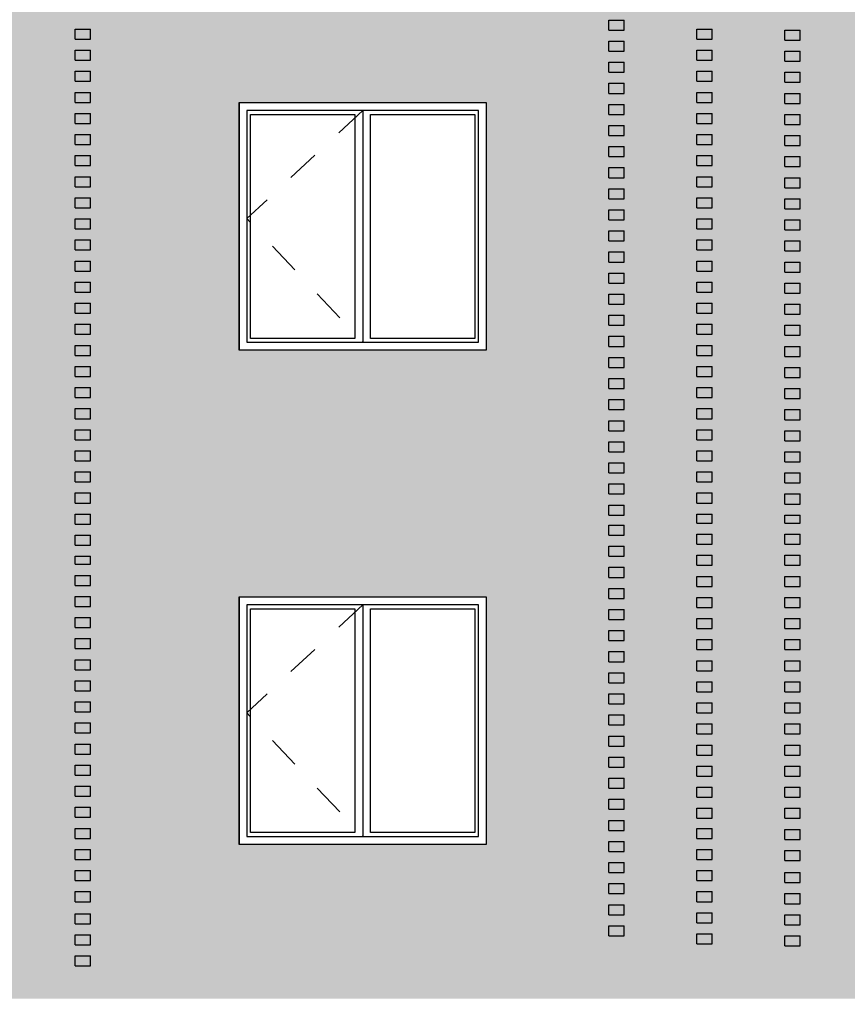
# Model space of a CAD drawing. Header units: metres. Extents: x 476297 to 476657, y 4620828 to 4621206.
# Drawn here: x 476608.97 to 476614.33, y 4621029.08 to 4621035.41 of the extents above; entities that cross this region are included whole.
import ezdxf

# ---------------------------------------------------------------- set-up
doc = ezdxf.new("R2010")
doc.units = ezdxf.units.M
doc.header["$MEASUREMENT"] = 0
doc.linetypes.add('Dashed', pattern=[0.423333, 0.211667, -0.211667])
for name, color, linetype in [('0_Pen_No__7', 7, 'Continuous'), ('2D Drafting - General_Pen_No__7', 7, 'Continuous'), ('New2D Drafting - General_Pen_No__30_Pen_No__9_Pen_No__9', 7, 'Continuous'), ('NewStructural - Bearing', 7, 'Continuous'), ('Structural - Bearing_Pen_No__7_Pen_No__7', 7, 'Continuous'), ('zoma', 7, 'Continuous')]:
    doc.layers.add(name, color=color, linetype=linetype)
doc.styles.add('GENERATED_STYLE_2', font='arial.ttf')
doc.dimstyles.new('GENERATED_STYLE__1', dxfattribs={"dimtxt": 0.2, "dimasz": 0.064421, "dimexe": 0.18, "dimexo": 0.003, "dimgap": 0.09, "dimtad": 1, "dimtih": 1, "dimtoh": 1, "dimzin": 0, "dimdsep": 46, "dimtxsty": 'GENERATED_STYLE_2', "dimblk": 'ARROWHEAD_2', "dimblk1": 'ARROWHEAD_2', "dimblk2": 'ARROWHEAD_2', "dimcen": 0.09, "dimclrd": 142, "dimclre": 142, "dimclrt": 142, "dimadec": 0, "dimazin": 0, "dimtfac": 1, "dimtdec": 4, "dimtmove": 0, "dimatfit": 3, "dimfxl": 1, "dimtolj": 1, "dimtzin": 0, "dimarcsym": 0})

# ---------------------------------------------------------------- blocks, each defined once
blk = doc.blocks.new('*D532', base_point=(476844.5271, 4621385.791))
at = {"layer": 'zoma', "color": 142, "linetype": 'Continuous', "lineweight": 0, "transparency": 16777216}
for p, q in [((476605.6921, 4621023.1836), (476605.6921, 4621023.3108)), ((476612.192, 4621023.1836), (476612.192, 4621023.3108)), ((476605.7165, 4621023.2896), (476605.6676, 4621023.2048)), ((476605.6921, 4621023.2472), (476612.192, 4621023.2472)), ((476612.2164, 4621023.2896), (476612.1675, 4621023.2048))]:
    blk.add_line(p, q, dxfattribs=at)
at = {"layer": 'zoma', "color": 142, "lineweight": 0, "transparency": 16777216, "char_height": 0.2, "attachment_point": 7, "style": 'GENERATED_STYLE_2'}
for s, insert in [('\\A1;{\\pql;\\fArial CYR|b0|i0|c204|p34;6,50}', (476608.676, 4621023.2872)), ('\\A1;{\\pql;\\fArial CYR|b0|i0|c204|p34;0,40}', (476611.6353, 4621023.2872))]:
    blk.add_mtext(s, dxfattribs=dict(at, insert=insert))
blk = doc.blocks.new('ARROWHEAD_2')
at = {"color": 0, "linetype": 'Continuous', "lineweight": 0}
for p, q in [((0, 0), (-1, 0)), ((-0.378, -0.655), (0.378, 0.655))]:
    blk.add_line(p, q, dxfattribs=at)
blk = doc.blocks.new('*D533', base_point=(476844.5271, 4621385.791))
at = {"layer": 'zoma', "color": 142, "linetype": 'Continuous', "lineweight": 0, "transparency": 16777216}
for p, q in [((476612.192, 4621023.1836), (476612.192, 4621023.3108)), ((476612.5912, 4621023.1836), (476612.5912, 4621023.3108)), ((476612.2164, 4621023.2896), (476612.1675, 4621023.2048)), ((476612.192, 4621023.2472), (476612.5912, 4621023.2472)), ((476612.6157, 4621023.2896), (476612.5668, 4621023.2048))]:
    blk.add_line(p, q, dxfattribs=at)

msp = doc.modelspace()

# ---------------------------------------------------------------- hatches: boundary and pattern name
at = {"layer": 'New2D Drafting - General_Pen_No__30_Pen_No__9_Pen_No__9', "linetype": 'Continuous', "lineweight": 0}
h = msp.add_hatch(dxfattribs=at)
h.set_pattern_fill('BRICK___RUNNING_BOND', color=252, style=0, pattern_type=2)
h.set_pattern_definition([(0, (476615.891796, 4621034.17524), (0, 0.06664), []), (90, (476615.8918, 4621034.17524), (-0.2448, 0), [0.06664, -0.06664]), (90, (476616.0142, 4621034.24188), (-0.2448, 0), [0.06664, -0.06664])])
h.paths.add_polyline_path([(476623.0622, 4621031.666), (476622.9924, 4621031.666), (476622.9924, 4621029.066), (476605.2921, 4621029.066), (476605.2921, 4621024.666), (476605.2221, 4621024.666), (476605.2221, 4621029.166), (476605.2221, 4621039.1656), (476623.0621, 4621039.1656), (476623.0621, 4621038.706)])
h.paths.add_polyline_path([(476617.6924, 4621031.666), (476616.0924, 4621031.666), (476616.0924, 4621030.066), (476617.6924, 4621030.066)], flags=0)
h.paths.add_polyline_path([(476616.0924, 4621036.466), (476616.0924, 4621038.066), (476617.6924, 4621038.066), (476617.6924, 4621036.466)], flags=0)
h.paths.add_polyline_path([(476617.6924, 4621034.866), (476616.0924, 4621034.866), (476616.0924, 4621033.266), (476617.6924, 4621033.266)], flags=0)
h.paths.add_polyline_path([(476610.3918, 4621030.066), (476611.9922, 4621030.066), (476611.9922, 4621031.666), (476610.3918, 4621031.666)], flags=0)
h.paths.add_polyline_path([(476611.9922, 4621034.866), (476610.3918, 4621034.866), (476610.3918, 4621033.266), (476611.9922, 4621033.266)], flags=0)
h.paths.add_polyline_path([(476611.9922, 4621038.066), (476611.9922, 4621036.466), (476610.3918, 4621036.466), (476610.3918, 4621038.066)], flags=0)

# ---------------------------------------------------------------- linework, layer by layer
at = {"layer": '0_Pen_No__7', "color": 7, "linetype": 'Continuous', "lineweight": 0, "flags": 128}
for points in [[(476611.9922, 4621034.866), (476610.3922, 4621034.866), (476610.3922, 4621033.266), (476611.9922, 4621033.266)], [(476611.9922, 4621031.666), (476610.3922, 4621031.666), (476610.3922, 4621030.066), (476611.9922, 4621030.066)]]:
    msp.add_lwpolyline(points, close=True, dxfattribs=at)
at = {"layer": '2D Drafting - General_Pen_No__7', "color": 7, "linetype": 'Dashed', "lineweight": 0, "flags": 128}
for points in [[(476611.1926, 4621034.8166), (476610.4424, 4621034.1168), (476611.1922, 4621033.316)], [(476611.1926, 4621031.6166), (476610.4424, 4621030.9168), (476611.1922, 4621030.116)]]:
    msp.add_lwpolyline(points, dxfattribs=at)
at = {"layer": 'New2D Drafting - General_Pen_No__30_Pen_No__9_Pen_No__9', "color": 7, "linetype": 'Continuous', "lineweight": 0, "flags": 128}
for points in [[(476611.9922, 4621034.866), (476610.3918, 4621034.866), (476610.3918, 4621033.266), (476611.9922, 4621033.266)], [(476610.3918, 4621030.066), (476611.9922, 4621030.066), (476611.9922, 4621031.666), (476610.3918, 4621031.666)]]:
    msp.add_lwpolyline(points, close=True, dxfattribs=at)
at = {"layer": 'NewStructural - Bearing', "color": 7, "linetype": 'Continuous', "lineweight": 0}
for p, q in [((476612.7839, 4621035.4021), (476612.8836, 4621035.4021)), ((476612.7839, 4621035.3371), (476612.7839, 4621035.4021)), ((476612.8836, 4621035.3371), (476612.8836, 4621035.4021)), ((476609.3324, 4621035.3437), (476609.4321, 4621035.3437)), ((476609.3324, 4621035.2787), (476609.3324, 4621035.3437)), ((476609.4321, 4621035.2787), (476609.4321, 4621035.3437)), ((476612.7839, 4621035.3371), (476612.8836, 4621035.3371)), ((476613.3536, 4621035.3437), (476613.4532, 4621035.3437)), ((476613.3536, 4621035.2787), (476613.3536, 4621035.3437)), ((476613.4532, 4621035.2787), (476613.4532, 4621035.3437)), ((476613.9232, 4621035.3371), (476614.0229, 4621035.3371)), ((476613.9232, 4621035.2721), (476613.9232, 4621035.3371)), ((476614.0229, 4621035.2721), (476614.0229, 4621035.3371)), ((476609.3324, 4621035.2787), (476609.4321, 4621035.2787)), ((476612.7839, 4621035.2656), (476612.8836, 4621035.2656)), ((476612.7839, 4621035.2006), (476612.7839, 4621035.2656)), ((476612.8836, 4621035.2006), (476612.8836, 4621035.2656)), ((476613.3536, 4621035.2787), (476613.4532, 4621035.2787)), ((476613.9232, 4621035.2721), (476614.0229, 4621035.2721)), ((476609.3324, 4621035.2071), (476609.4321, 4621035.2071)), ((476609.3324, 4621035.1421), (476609.3324, 4621035.2071)), ((476609.4321, 4621035.1421), (476609.4321, 4621035.2071)), ((476612.7839, 4621035.2006), (476612.8836, 4621035.2006)), ((476613.3536, 4621035.2071), (476613.4532, 4621035.2071)), ((476613.3536, 4621035.1421), (476613.3536, 4621035.2071)), ((476613.4532, 4621035.1421), (476613.4532, 4621035.2071)), ((476613.9232, 4621035.2006), (476614.0229, 4621035.2006)), ((476613.9232, 4621035.1356), (476613.9232, 4621035.2006)), ((476614.0229, 4621035.1356), (476614.0229, 4621035.2006)), ((476609.3324, 4621035.1421), (476609.4321, 4621035.1421)), ((476612.7839, 4621035.1291), (476612.8836, 4621035.1291)), ((476612.7839, 4621035.0641), (476612.7839, 4621035.1291)), ((476612.8836, 4621035.0641), (476612.8836, 4621035.1291)), ((476613.3536, 4621035.1421), (476613.4532, 4621035.1421)), ((476613.9232, 4621035.1356), (476614.0229, 4621035.1356)), ((476609.3324, 4621035.0706), (476609.4321, 4621035.0706)), ((476609.3324, 4621035.0056), (476609.3324, 4621035.0706)), ((476609.4321, 4621035.0056), (476609.4321, 4621035.0706)), ((476612.7839, 4621035.0641), (476612.8836, 4621035.0641)), ((476613.3536, 4621035.0706), (476613.4532, 4621035.0706)), ((476613.3536, 4621035.0056), (476613.3536, 4621035.0706)), ((476613.4532, 4621035.0056), (476613.4532, 4621035.0706)), ((476613.9232, 4621035.0641), (476614.0229, 4621035.0641)), ((476613.9232, 4621034.9991), (476613.9232, 4621035.0641)), ((476614.0229, 4621034.9991), (476614.0229, 4621035.0641)), ((476609.3324, 4621035.0056), (476609.4321, 4621035.0056)), ((476612.7839, 4621034.9926), (476612.8836, 4621034.9926)), ((476612.7839, 4621034.9276), (476612.7839, 4621034.9926)), ((476612.8836, 4621034.9276), (476612.8836, 4621034.9926)), ((476613.3536, 4621035.0056), (476613.4532, 4621035.0056)), ((476613.9232, 4621034.9991), (476614.0229, 4621034.9991)), ((476609.3324, 4621034.9341), (476609.4321, 4621034.9341)), ((476609.3324, 4621034.8691), (476609.3324, 4621034.9341)), ((476609.4321, 4621034.8691), (476609.4321, 4621034.9341)), ((476613.3536, 4621034.9341), (476613.4532, 4621034.9341)), ((476613.3536, 4621034.8691), (476613.3536, 4621034.9341)), ((476613.4532, 4621034.8691), (476613.4532, 4621034.9341)), ((476609.3324, 4621034.8691), (476609.4321, 4621034.8691)), ((476612.7839, 4621034.9276), (476612.8836, 4621034.9276)), ((476613.3536, 4621034.8691), (476613.4532, 4621034.8691)), ((476613.9232, 4621034.9276), (476614.0229, 4621034.9276)), ((476613.9232, 4621034.8626), (476613.9232, 4621034.9276)), ((476614.0229, 4621034.8626), (476614.0229, 4621034.9276)), ((476612.7839, 4621034.8561), (476612.8836, 4621034.8561)), ((476612.7839, 4621034.7911), (476612.7839, 4621034.8561)), ((476612.8836, 4621034.7911), (476612.8836, 4621034.8561)), ((476613.9232, 4621034.8626), (476614.0229, 4621034.8626)), ((476609.3324, 4621034.7976), (476609.4321, 4621034.7976)), ((476609.3324, 4621034.7326), (476609.3324, 4621034.7976)), ((476609.4321, 4621034.7326), (476609.4321, 4621034.7976)), ((476612.7839, 4621034.7911), (476612.8836, 4621034.7911)), ((476613.3536, 4621034.7976), (476613.4532, 4621034.7976)), ((476613.3536, 4621034.7326), (476613.3536, 4621034.7976)), ((476613.4532, 4621034.7326), (476613.4532, 4621034.7976)), ((476613.9232, 4621034.7911), (476614.0229, 4621034.7911)), ((476613.9232, 4621034.7261), (476613.9232, 4621034.7911)), ((476614.0229, 4621034.7261), (476614.0229, 4621034.7911)), ((476609.3324, 4621034.7326), (476609.4321, 4621034.7326)), ((476612.7839, 4621034.7196), (476612.8836, 4621034.7196)), ((476612.7839, 4621034.6546), (476612.7839, 4621034.7196)), ((476612.8836, 4621034.6546), (476612.8836, 4621034.7196)), ((476613.3536, 4621034.7326), (476613.4532, 4621034.7326)), ((476613.9232, 4621034.7261), (476614.0229, 4621034.7261)), ((476609.3324, 4621034.6611), (476609.4321, 4621034.6611)), ((476609.3324, 4621034.5961), (476609.3324, 4621034.6611)), ((476609.4321, 4621034.5961), (476609.4321, 4621034.6611)), ((476612.7839, 4621034.6546), (476612.8836, 4621034.6546)), ((476613.3536, 4621034.6611), (476613.4532, 4621034.6611)), ((476613.3536, 4621034.5961), (476613.3536, 4621034.6611)), ((476613.4532, 4621034.5961), (476613.4532, 4621034.6611)), ((476613.9232, 4621034.6546), (476614.0229, 4621034.6546)), ((476613.9232, 4621034.5896), (476613.9232, 4621034.6546)), ((476614.0229, 4621034.5896), (476614.0229, 4621034.6546)), ((476609.3324, 4621034.5961), (476609.4321, 4621034.5961)), ((476612.7839, 4621034.583), (476612.8836, 4621034.583)), ((476612.7839, 4621034.518), (476612.7839, 4621034.583)), ((476612.8836, 4621034.518), (476612.8836, 4621034.583)), ((476613.3536, 4621034.5961), (476613.4532, 4621034.5961)), ((476613.9232, 4621034.5896), (476614.0229, 4621034.5896)), ((476609.3324, 4621034.5246), (476609.4321, 4621034.5246)), ((476609.3324, 4621034.4596), (476609.3324, 4621034.5246)), ((476609.4321, 4621034.4596), (476609.4321, 4621034.5246)), ((476612.7839, 4621034.518), (476612.8836, 4621034.518)), ((476613.3536, 4621034.5246), (476613.4532, 4621034.5246)), ((476613.3536, 4621034.4596), (476613.3536, 4621034.5246)), ((476613.4532, 4621034.4596), (476613.4532, 4621034.5246)), ((476613.9232, 4621034.518), (476614.0229, 4621034.518)), ((476613.9232, 4621034.453), (476613.9232, 4621034.518)), ((476614.0229, 4621034.453), (476614.0229, 4621034.518)), ((476609.3324, 4621034.4596), (476609.4321, 4621034.4596)), ((476612.7839, 4621034.4465), (476612.8836, 4621034.4465)), ((476612.7839, 4621034.3815), (476612.7839, 4621034.4465)), ((476612.8836, 4621034.3815), (476612.8836, 4621034.4465)), ((476613.3536, 4621034.4596), (476613.4532, 4621034.4596)), ((476613.9232, 4621034.453), (476614.0229, 4621034.453)), ((476609.3324, 4621034.388), (476609.4321, 4621034.388)), ((476609.3324, 4621034.323), (476609.3324, 4621034.388)), ((476609.4321, 4621034.323), (476609.4321, 4621034.388)), ((476612.7839, 4621034.3815), (476612.8836, 4621034.3815)), ((476613.3536, 4621034.388), (476613.4532, 4621034.388)), ((476613.3536, 4621034.323), (476613.3536, 4621034.388)), ((476613.4532, 4621034.323), (476613.4532, 4621034.388)), ((476613.9232, 4621034.3815), (476614.0229, 4621034.3815)), ((476613.9232, 4621034.3165), (476613.9232, 4621034.3815)), ((476614.0229, 4621034.3165), (476614.0229, 4621034.3815)), ((476609.3324, 4621034.323), (476609.4321, 4621034.323)), ((476612.7839, 4621034.31), (476612.8836, 4621034.31)), ((476612.7839, 4621034.245), (476612.7839, 4621034.31)), ((476612.8836, 4621034.245), (476612.8836, 4621034.31)), ((476613.3536, 4621034.323), (476613.4532, 4621034.323)), ((476613.9232, 4621034.3165), (476614.0229, 4621034.3165)), ((476609.3324, 4621034.2515), (476609.4321, 4621034.2515)), ((476609.3324, 4621034.1865), (476609.3324, 4621034.2515)), ((476609.4321, 4621034.1865), (476609.4321, 4621034.2515)), ((476612.7839, 4621034.245), (476612.8836, 4621034.245)), ((476613.3536, 4621034.2515), (476613.4532, 4621034.2515)), ((476613.3536, 4621034.1865), (476613.3536, 4621034.2515)), ((476613.4532, 4621034.1865), (476613.4532, 4621034.2515)), ((476613.9232, 4621034.245), (476614.0229, 4621034.245)), ((476613.9232, 4621034.18), (476613.9232, 4621034.245)), ((476614.0229, 4621034.18), (476614.0229, 4621034.245)), ((476609.3324, 4621034.1865), (476609.4321, 4621034.1865)), ((476612.7839, 4621034.1735), (476612.8836, 4621034.1735)), ((476612.7839, 4621034.1085), (476612.7839, 4621034.1735)), ((476612.8836, 4621034.1085), (476612.8836, 4621034.1735)), ((476613.3536, 4621034.1865), (476613.4532, 4621034.1865)), ((476613.9232, 4621034.18), (476614.0229, 4621034.18)), ((476609.3324, 4621034.115), (476609.4321, 4621034.115)), ((476609.3324, 4621034.05), (476609.3324, 4621034.115)), ((476609.4321, 4621034.05), (476609.4321, 4621034.115)), ((476612.7839, 4621034.1085), (476612.8836, 4621034.1085)), ((476613.3536, 4621034.115), (476613.4532, 4621034.115)), ((476613.3536, 4621034.05), (476613.3536, 4621034.115)), ((476613.4532, 4621034.05), (476613.4532, 4621034.115)), ((476613.9232, 4621034.1085), (476614.0229, 4621034.1085)), ((476613.9232, 4621034.0435), (476613.9232, 4621034.1085)), ((476614.0229, 4621034.0435), (476614.0229, 4621034.1085)), ((476609.3324, 4621034.05), (476609.4321, 4621034.05)), ((476613.3536, 4621034.05), (476613.4532, 4621034.05)), ((476612.7839, 4621034.037), (476612.8836, 4621034.037)), ((476612.7839, 4621033.972), (476612.7839, 4621034.037)), ((476612.8836, 4621033.972), (476612.8836, 4621034.037)), ((476613.9232, 4621034.0435), (476614.0229, 4621034.0435)), ((476609.3324, 4621033.9785), (476609.4321, 4621033.9785)), ((476609.3324, 4621033.9135), (476609.3324, 4621033.9785)), ((476609.4321, 4621033.9135), (476609.4321, 4621033.9785)), ((476612.7839, 4621033.972), (476612.8836, 4621033.972)), ((476613.3536, 4621033.9785), (476613.4532, 4621033.9785)), ((476613.3536, 4621033.9135), (476613.3536, 4621033.9785)), ((476613.4532, 4621033.9135), (476613.4532, 4621033.9785)), ((476613.9232, 4621033.972), (476614.0229, 4621033.972)), ((476613.9232, 4621033.907), (476613.9232, 4621033.972)), ((476614.0229, 4621033.907), (476614.0229, 4621033.972)), ((476609.3324, 4621033.9135), (476609.4321, 4621033.9135)), ((476612.7839, 4621033.9005), (476612.8836, 4621033.9005)), ((476612.7839, 4621033.8355), (476612.7839, 4621033.9005)), ((476612.8836, 4621033.8355), (476612.8836, 4621033.9005)), ((476613.3536, 4621033.9135), (476613.4532, 4621033.9135)), ((476613.9232, 4621033.907), (476614.0229, 4621033.907)), ((476609.3324, 4621033.842), (476609.4321, 4621033.842)), ((476609.3324, 4621033.777), (476609.3324, 4621033.842)), ((476609.4321, 4621033.777), (476609.4321, 4621033.842)), ((476612.7839, 4621033.8355), (476612.8836, 4621033.8355)), ((476613.3536, 4621033.842), (476613.4532, 4621033.842)), ((476613.3536, 4621033.777), (476613.3536, 4621033.842)), ((476613.4532, 4621033.777), (476613.4532, 4621033.842)), ((476613.9232, 4621033.8355), (476614.0229, 4621033.8355)), ((476613.9232, 4621033.7705), (476613.9232, 4621033.8355)), ((476614.0229, 4621033.7705), (476614.0229, 4621033.8355)), ((476609.3324, 4621033.777), (476609.4321, 4621033.777)), ((476612.7839, 4621033.7639), (476612.8836, 4621033.7639)), ((476612.7839, 4621033.6989), (476612.7839, 4621033.7639)), ((476612.8836, 4621033.6989), (476612.8836, 4621033.7639)), ((476613.3536, 4621033.777), (476613.4532, 4621033.777)), ((476613.9232, 4621033.7705), (476614.0229, 4621033.7705)), ((476609.3324, 4621033.7055), (476609.4321, 4621033.7055)), ((476609.3324, 4621033.6405), (476609.3324, 4621033.7055)), ((476609.4321, 4621033.6405), (476609.4321, 4621033.7055)), ((476612.7839, 4621033.6989), (476612.8836, 4621033.6989)), ((476613.3536, 4621033.7055), (476613.4532, 4621033.7055)), ((476613.3536, 4621033.6405), (476613.3536, 4621033.7055)), ((476613.4532, 4621033.6405), (476613.4532, 4621033.7055)), ((476613.9232, 4621033.6989), (476614.0229, 4621033.6989)), ((476613.9232, 4621033.6339), (476613.9232, 4621033.6989)), ((476614.0229, 4621033.6339), (476614.0229, 4621033.6989)), ((476609.3324, 4621033.6405), (476609.4321, 4621033.6405)), ((476612.7839, 4621033.6274), (476612.8836, 4621033.6274)), ((476612.7839, 4621033.5624), (476612.7839, 4621033.6274)), ((476612.8836, 4621033.5624), (476612.8836, 4621033.6274)), ((476613.3536, 4621033.6405), (476613.4532, 4621033.6405)), ((476613.9232, 4621033.6339), (476614.0229, 4621033.6339)), ((476609.3324, 4621033.5689), (476609.4321, 4621033.5689)), ((476609.3324, 4621033.5039), (476609.3324, 4621033.5689)), ((476609.4321, 4621033.5039), (476609.4321, 4621033.5689)), ((476612.7839, 4621033.5624), (476612.8836, 4621033.5624)), ((476613.3536, 4621033.5689), (476613.4532, 4621033.5689)), ((476613.3536, 4621033.5039), (476613.3536, 4621033.5689)), ((476613.4532, 4621033.5039), (476613.4532, 4621033.5689)), ((476613.9232, 4621033.5624), (476614.0229, 4621033.5624)), ((476613.9232, 4621033.4974), (476613.9232, 4621033.5624)), ((476614.0229, 4621033.4974), (476614.0229, 4621033.5624)), ((476609.3324, 4621033.5039), (476609.4321, 4621033.5039)), ((476612.7839, 4621033.4909), (476612.8836, 4621033.4909)), ((476612.7839, 4621033.4259), (476612.7839, 4621033.4909)), ((476612.8836, 4621033.4259), (476612.8836, 4621033.4909)), ((476613.3536, 4621033.5039), (476613.4532, 4621033.5039)), ((476613.9232, 4621033.4974), (476614.0229, 4621033.4974)), ((476609.3324, 4621033.4324), (476609.4321, 4621033.4324)), ((476609.3324, 4621033.3674), (476609.3324, 4621033.4324)), ((476609.4321, 4621033.3674), (476609.4321, 4621033.4324)), ((476612.7839, 4621033.4259), (476612.8836, 4621033.4259)), ((476613.3536, 4621033.4324), (476613.4532, 4621033.4324)), ((476613.3536, 4621033.3674), (476613.3536, 4621033.4324)), ((476613.4532, 4621033.3674), (476613.4532, 4621033.4324)), ((476613.9232, 4621033.4259), (476614.0229, 4621033.4259)), ((476613.9232, 4621033.3609), (476613.9232, 4621033.4259)), ((476614.0229, 4621033.3609), (476614.0229, 4621033.4259)), ((476609.3324, 4621033.3674), (476609.4321, 4621033.3674)), ((476612.7839, 4621033.3544), (476612.8836, 4621033.3544)), ((476612.7839, 4621033.2894), (476612.7839, 4621033.3544)), ((476612.8836, 4621033.2894), (476612.8836, 4621033.3544)), ((476613.3536, 4621033.3674), (476613.4532, 4621033.3674)), ((476613.9232, 4621033.3609), (476614.0229, 4621033.3609)), ((476609.3324, 4621033.2959), (476609.4321, 4621033.2959)), ((476609.3324, 4621033.2309), (476609.3324, 4621033.2959)), ((476609.4321, 4621033.2309), (476609.4321, 4621033.2959)), ((476612.7839, 4621033.2894), (476612.8836, 4621033.2894)), ((476613.3536, 4621033.2959), (476613.4532, 4621033.2959)), ((476613.3536, 4621033.2309), (476613.3536, 4621033.2959)), ((476613.4532, 4621033.2309), (476613.4532, 4621033.2959)), ((476613.9232, 4621033.2894), (476614.0229, 4621033.2894)), ((476613.9232, 4621033.2244), (476613.9232, 4621033.2894)), ((476614.0229, 4621033.2244), (476614.0229, 4621033.2894)), ((476609.3324, 4621033.2309), (476609.4321, 4621033.2309)), ((476613.3536, 4621033.2309), (476613.4532, 4621033.2309)), ((476613.9232, 4621033.2244), (476614.0229, 4621033.2244)), ((476609.3324, 4621033.1594), (476609.4321, 4621033.1594)), ((476609.3324, 4621033.0944), (476609.3324, 4621033.1594)), ((476609.4321, 4621033.0944), (476609.4321, 4621033.1594)), ((476612.7839, 4621033.2179), (476612.8836, 4621033.2179)), ((476612.7839, 4621033.1529), (476612.7839, 4621033.2179)), ((476612.8836, 4621033.1529), (476612.8836, 4621033.2179)), ((476613.3536, 4621033.1594), (476613.4532, 4621033.1594)), ((476613.3536, 4621033.0944), (476613.3536, 4621033.1594)), ((476613.4532, 4621033.0944), (476613.4532, 4621033.1594)), ((476612.7839, 4621033.1529), (476612.8836, 4621033.1529)), ((476613.9232, 4621033.1529), (476614.0229, 4621033.1529)), ((476613.9232, 4621033.0879), (476613.9232, 4621033.1529)), ((476614.0229, 4621033.0879), (476614.0229, 4621033.1529)), ((476609.3324, 4621033.0944), (476609.4321, 4621033.0944)), ((476612.7839, 4621033.0813), (476612.8836, 4621033.0813)), ((476612.7839, 4621033.0163), (476612.7839, 4621033.0813)), ((476612.8836, 4621033.0163), (476612.8836, 4621033.0813)), ((476613.3536, 4621033.0944), (476613.4532, 4621033.0944)), ((476613.9232, 4621033.0879), (476614.0229, 4621033.0879)), ((476609.3324, 4621033.0229), (476609.4321, 4621033.0229)), ((476609.3324, 4621032.9579), (476609.3324, 4621033.0229)), ((476609.4321, 4621032.9579), (476609.4321, 4621033.0229)), ((476612.7839, 4621033.0163), (476612.8836, 4621033.0163)), ((476613.3536, 4621033.0229), (476613.4532, 4621033.0229)), ((476613.3536, 4621032.9579), (476613.3536, 4621033.0229)), ((476613.4532, 4621032.9579), (476613.4532, 4621033.0229)), ((476613.9232, 4621033.0163), (476614.0229, 4621033.0163)), ((476613.9232, 4621032.9513), (476613.9232, 4621033.0163)), ((476614.0229, 4621032.9513), (476614.0229, 4621033.0163)), ((476609.3324, 4621032.9579), (476609.4321, 4621032.9579)), ((476612.7839, 4621032.9448), (476612.8836, 4621032.9448)), ((476612.7839, 4621032.8798), (476612.7839, 4621032.9448)), ((476612.8836, 4621032.8798), (476612.8836, 4621032.9448)), ((476613.3536, 4621032.9579), (476613.4532, 4621032.9579)), ((476613.9232, 4621032.9513), (476614.0229, 4621032.9513)), ((476609.3324, 4621032.8863), (476609.4321, 4621032.8863)), ((476609.3324, 4621032.8213), (476609.3324, 4621032.8863)), ((476609.4321, 4621032.8213), (476609.4321, 4621032.8863)), ((476612.7839, 4621032.8798), (476612.8836, 4621032.8798)), ((476613.3536, 4621032.8863), (476613.4532, 4621032.8863)), ((476613.3536, 4621032.8213), (476613.3536, 4621032.8863)), ((476613.4532, 4621032.8213), (476613.4532, 4621032.8863)), ((476613.9232, 4621032.8798), (476614.0229, 4621032.8798)), ((476613.9232, 4621032.8148), (476613.9232, 4621032.8798)), ((476614.0229, 4621032.8148), (476614.0229, 4621032.8798)), ((476609.3324, 4621032.8213), (476609.4321, 4621032.8213)), ((476612.7839, 4621032.8083), (476612.8836, 4621032.8083)), ((476612.7839, 4621032.7433), (476612.7839, 4621032.8083)), ((476612.8836, 4621032.7433), (476612.8836, 4621032.8083)), ((476613.3536, 4621032.8213), (476613.4532, 4621032.8213)), ((476613.9232, 4621032.8148), (476614.0229, 4621032.8148)), ((476609.3324, 4621032.7498), (476609.4321, 4621032.7498)), ((476609.3324, 4621032.6848), (476609.3324, 4621032.7498)), ((476609.4321, 4621032.6848), (476609.4321, 4621032.7498)), ((476612.7839, 4621032.7433), (476612.8836, 4621032.7433)), ((476613.3536, 4621032.7498), (476613.4532, 4621032.7498)), ((476613.3536, 4621032.6848), (476613.3536, 4621032.7498)), ((476613.4532, 4621032.6848), (476613.4532, 4621032.7498)), ((476613.9232, 4621032.7433), (476614.0229, 4621032.7433)), ((476613.9232, 4621032.6783), (476613.9232, 4621032.7433)), ((476614.0229, 4621032.6783), (476614.0229, 4621032.7433)), ((476609.3324, 4621032.6848), (476609.4321, 4621032.6848)), ((476612.7839, 4621032.6718), (476612.8836, 4621032.6718)), ((476612.7839, 4621032.6068), (476612.7839, 4621032.6718)), ((476612.8836, 4621032.6068), (476612.8836, 4621032.6718)), ((476613.3536, 4621032.6848), (476613.4532, 4621032.6848)), ((476613.9232, 4621032.6783), (476614.0229, 4621032.6783)), ((476609.3324, 4621032.6133), (476609.4321, 4621032.6133)), ((476609.3324, 4621032.5483), (476609.3324, 4621032.6133)), ((476609.4321, 4621032.5483), (476609.4321, 4621032.6133)), ((476612.7839, 4621032.6068), (476612.8836, 4621032.6068)), ((476613.3536, 4621032.6133), (476613.4532, 4621032.6133)), ((476613.3536, 4621032.5483), (476613.3536, 4621032.6133)), ((476613.4532, 4621032.5483), (476613.4532, 4621032.6133)), ((476613.9232, 4621032.6068), (476614.0229, 4621032.6068)), ((476613.9232, 4621032.5418), (476613.9232, 4621032.6068)), ((476614.0229, 4621032.5418), (476614.0229, 4621032.6068)), ((476609.3324, 4621032.5483), (476609.4321, 4621032.5483)), ((476612.7839, 4621032.5353), (476612.8836, 4621032.5353)), ((476612.7839, 4621032.4703), (476612.7839, 4621032.5353)), ((476612.8836, 4621032.4703), (476612.8836, 4621032.5353)), ((476613.3536, 4621032.5483), (476613.4532, 4621032.5483)), ((476613.9232, 4621032.5418), (476614.0229, 4621032.5418)), ((476609.3324, 4621032.4768), (476609.4321, 4621032.4768)), ((476609.3324, 4621032.4118), (476609.3324, 4621032.4768)), ((476609.4321, 4621032.4118), (476609.4321, 4621032.4768)), ((476612.7839, 4621032.4703), (476612.8836, 4621032.4703)), ((476613.3536, 4621032.4768), (476613.4532, 4621032.4768)), ((476613.3536, 4621032.4118), (476613.3536, 4621032.4768)), ((476613.4532, 4621032.4118), (476613.4532, 4621032.4768)), ((476613.9232, 4621032.4703), (476614.0229, 4621032.4703)), ((476613.9232, 4621032.4053), (476613.9232, 4621032.4703)), ((476614.0229, 4621032.4053), (476614.0229, 4621032.4703)), ((476609.3324, 4621032.4118), (476609.4321, 4621032.4118)), ((476613.3536, 4621032.4118), (476613.4532, 4621032.4118)), ((476613.9232, 4621032.4053), (476614.0229, 4621032.4053)), ((476609.3324, 4621032.3403), (476609.4321, 4621032.3403)), ((476609.3324, 4621032.2753), (476609.3324, 4621032.3403)), ((476609.4321, 4621032.2753), (476609.4321, 4621032.3403)), ((476612.7839, 4621032.3988), (476612.8836, 4621032.3988)), ((476612.7839, 4621032.3338), (476612.7839, 4621032.3988)), ((476612.8836, 4621032.3338), (476612.8836, 4621032.3988)), ((476613.3536, 4621032.3403), (476613.4532, 4621032.3403)), ((476613.3536, 4621032.2753), (476613.3536, 4621032.3403)), ((476613.4532, 4621032.2753), (476613.4532, 4621032.3403)), ((476609.3324, 4621032.2753), (476609.4321, 4621032.2753)), ((476612.7839, 4621032.3338), (476612.8836, 4621032.3338)), ((476613.3536, 4621032.2753), (476613.4532, 4621032.2753)), ((476613.9232, 4621032.3338), (476614.0229, 4621032.3338)), ((476613.9232, 4621032.2688), (476613.9232, 4621032.3338)), ((476614.0229, 4621032.2688), (476614.0229, 4621032.3338)), ((476612.7839, 4621032.2622), (476612.8836, 4621032.2622)), ((476612.7839, 4621032.1972), (476612.7839, 4621032.2622)), ((476612.8836, 4621032.1972), (476612.8836, 4621032.2622)), ((476613.9232, 4621032.2688), (476614.0229, 4621032.2688)), ((476609.3324, 4621032.2038), (476609.4321, 4621032.2038)), ((476609.3324, 4621032.1388), (476609.3324, 4621032.2038)), ((476609.4321, 4621032.1388), (476609.4321, 4621032.2038)), ((476612.7839, 4621032.1972), (476612.8836, 4621032.1972)), ((476613.3536, 4621032.2038), (476613.4532, 4621032.2038)), ((476613.3536, 4621032.145), (476613.3536, 4621032.2038)), ((476613.4532, 4621032.145), (476613.4532, 4621032.2038)), ((476613.9232, 4621032.1972), (476614.0229, 4621032.1972)), ((476613.9232, 4621032.145), (476613.9232, 4621032.1972)), ((476614.0229, 4621032.145), (476614.0229, 4621032.1972)), ((476609.3324, 4621032.1388), (476609.4321, 4621032.1388)), ((476612.7839, 4621032.067), (476612.7839, 4621032.132)), ((476612.7839, 4621032.132), (476612.8836, 4621032.132)), ((476612.8836, 4621032.067), (476612.8836, 4621032.132)), ((476613.3536, 4621032.145), (476613.4532, 4621032.145)), ((476613.9232, 4621032.145), (476614.0229, 4621032.145)), ((476609.3324, 4621032.0672), (476609.4321, 4621032.0672)), ((476609.3324, 4621032.0022), (476609.3324, 4621032.0672)), ((476609.4321, 4621032.0022), (476609.4321, 4621032.0672)), ((476612.7839, 4621032.067), (476612.8836, 4621032.067)), ((476613.3536, 4621032.0735), (476613.4532, 4621032.0735)), ((476613.3536, 4621032.0085), (476613.3536, 4621032.0735)), ((476613.4532, 4621032.0085), (476613.4532, 4621032.0735)), ((476613.9232, 4621032.0735), (476614.0229, 4621032.0735)), ((476613.9232, 4621032.0085), (476613.9232, 4621032.0735)), ((476614.0229, 4621032.0085), (476614.0229, 4621032.0735)), ((476609.3324, 4621032.0022), (476609.4321, 4621032.0022)), ((476612.7839, 4621031.9955), (476612.8836, 4621031.9955)), ((476612.7839, 4621031.9305), (476612.7839, 4621031.9955)), ((476612.8836, 4621031.9305), (476612.8836, 4621031.9955)), ((476613.3536, 4621032.0085), (476613.4532, 4621032.0085)), ((476613.9232, 4621032.0085), (476614.0229, 4621032.0085)), ((476609.3324, 4621031.9307), (476609.4321, 4621031.9307)), ((476609.3324, 4621031.8785), (476609.3324, 4621031.9307)), ((476609.4321, 4621031.8785), (476609.4321, 4621031.9307)), ((476612.7839, 4621031.9305), (476612.8836, 4621031.9305)), ((476613.3536, 4621031.937), (476613.4532, 4621031.937)), ((476613.3536, 4621031.872), (476613.3536, 4621031.937)), ((476613.4532, 4621031.872), (476613.4532, 4621031.937)), ((476613.9232, 4621031.937), (476614.0229, 4621031.937)), ((476613.9232, 4621031.872), (476613.9232, 4621031.937)), ((476614.0229, 4621031.872), (476614.0229, 4621031.937)), ((476609.3324, 4621031.8785), (476609.4321, 4621031.8785)), ((476612.7839, 4621031.859), (476612.8836, 4621031.859)), ((476612.7839, 4621031.794), (476612.7839, 4621031.859)), ((476612.8836, 4621031.794), (476612.8836, 4621031.859)), ((476613.3536, 4621031.872), (476613.4532, 4621031.872)), ((476613.9232, 4621031.872), (476614.0229, 4621031.872)), ((476609.3324, 4621031.807), (476609.4321, 4621031.807)), ((476609.3324, 4621031.742), (476609.3324, 4621031.807)), ((476609.4321, 4621031.742), (476609.4321, 4621031.807)), ((476612.7839, 4621031.794), (476612.8836, 4621031.794)), ((476613.3536, 4621031.8005), (476613.4532, 4621031.8005)), ((476613.3536, 4621031.7355), (476613.3536, 4621031.8005)), ((476613.4532, 4621031.7355), (476613.4532, 4621031.8005)), ((476613.9232, 4621031.8005), (476614.0229, 4621031.8005)), ((476613.9232, 4621031.7355), (476613.9232, 4621031.8005)), ((476614.0229, 4621031.7355), (476614.0229, 4621031.8005)), ((476609.3324, 4621031.742), (476609.4321, 4621031.742)), ((476612.7839, 4621031.7224), (476612.8836, 4621031.7224)), ((476612.7839, 4621031.6574), (476612.7839, 4621031.7224)), ((476612.8836, 4621031.6574), (476612.8836, 4621031.7224)), ((476613.3536, 4621031.7355), (476613.4532, 4621031.7355)), ((476613.9232, 4621031.7355), (476614.0229, 4621031.7355)), ((476609.3324, 4621031.6705), (476609.4321, 4621031.6705)), ((476609.3324, 4621031.6055), (476609.3324, 4621031.6705)), ((476609.4321, 4621031.6055), (476609.4321, 4621031.6705)), ((476612.7839, 4621031.6574), (476612.8836, 4621031.6574)), ((476613.3536, 4621031.664), (476613.4532, 4621031.664)), ((476613.3536, 4621031.599), (476613.3536, 4621031.664)), ((476613.4532, 4621031.599), (476613.4532, 4621031.664)), ((476613.9232, 4621031.664), (476614.0229, 4621031.664)), ((476613.9232, 4621031.599), (476613.9232, 4621031.664)), ((476614.0229, 4621031.599), (476614.0229, 4621031.664)), ((476609.3324, 4621031.6055), (476609.4321, 4621031.6055)), ((476612.7839, 4621031.5859), (476612.8836, 4621031.5859)), ((476612.7839, 4621031.5209), (476612.7839, 4621031.5859)), ((476612.8836, 4621031.5209), (476612.8836, 4621031.5859)), ((476613.3536, 4621031.599), (476613.4532, 4621031.599)), ((476613.9232, 4621031.599), (476614.0229, 4621031.599)), ((476609.3324, 4621031.534), (476609.4321, 4621031.534)), ((476609.3324, 4621031.469), (476609.3324, 4621031.534)), ((476609.4321, 4621031.469), (476609.4321, 4621031.534)), ((476612.7839, 4621031.5209), (476612.8836, 4621031.5209)), ((476613.3536, 4621031.5274), (476613.4532, 4621031.5274)), ((476613.3536, 4621031.4624), (476613.3536, 4621031.5274)), ((476613.4532, 4621031.4624), (476613.4532, 4621031.5274)), ((476613.9232, 4621031.5274), (476614.0229, 4621031.5274)), ((476613.9232, 4621031.4624), (476613.9232, 4621031.5274)), ((476614.0229, 4621031.4624), (476614.0229, 4621031.5274)), ((476609.3324, 4621031.469), (476609.4321, 4621031.469)), ((476613.3536, 4621031.4624), (476613.4532, 4621031.4624)), ((476613.9232, 4621031.4624), (476614.0229, 4621031.4624)), ((476609.3324, 4621031.3974), (476609.4321, 4621031.3974)), ((476609.3324, 4621031.3324), (476609.3324, 4621031.3974)), ((476609.4321, 4621031.3324), (476609.4321, 4621031.3974)), ((476612.7839, 4621031.4494), (476612.8836, 4621031.4494)), ((476612.7839, 4621031.3844), (476612.7839, 4621031.4494)), ((476612.8836, 4621031.3844), (476612.8836, 4621031.4494)), ((476613.3536, 4621031.3909), (476613.4532, 4621031.3909)), ((476613.3536, 4621031.3259), (476613.3536, 4621031.3909)), ((476613.4532, 4621031.3259), (476613.4532, 4621031.3909)), ((476613.9232, 4621031.3909), (476614.0229, 4621031.3909)), ((476613.9232, 4621031.3259), (476613.9232, 4621031.3909)), ((476614.0229, 4621031.3259), (476614.0229, 4621031.3909)), ((476609.3324, 4621031.3324), (476609.4321, 4621031.3324)), ((476612.7839, 4621031.3844), (476612.8836, 4621031.3844)), ((476613.3536, 4621031.3259), (476613.4532, 4621031.3259)), ((476613.9232, 4621031.3259), (476614.0229, 4621031.3259)), ((476609.3324, 4621031.2609), (476609.4321, 4621031.2609)), ((476609.3324, 4621031.1959), (476609.3324, 4621031.2609)), ((476609.4321, 4621031.1959), (476609.4321, 4621031.2609)), ((476612.7839, 4621031.3129), (476612.8836, 4621031.3129)), ((476612.7839, 4621031.2479), (476612.7839, 4621031.3129)), ((476612.8836, 4621031.2479), (476612.8836, 4621031.3129)), ((476612.7839, 4621031.2479), (476612.8836, 4621031.2479)), ((476613.3536, 4621031.2544), (476613.4532, 4621031.2544)), ((476613.3536, 4621031.1894), (476613.3536, 4621031.2544)), ((476613.4532, 4621031.1894), (476613.4532, 4621031.2544)), ((476613.9232, 4621031.2544), (476614.0229, 4621031.2544)), ((476613.9232, 4621031.1894), (476613.9232, 4621031.2544)), ((476614.0229, 4621031.1894), (476614.0229, 4621031.2544)), ((476609.3324, 4621031.1959), (476609.4321, 4621031.1959)), ((476612.7839, 4621031.1764), (476612.8836, 4621031.1764)), ((476612.7839, 4621031.1114), (476612.7839, 4621031.1764)), ((476612.8836, 4621031.1114), (476612.8836, 4621031.1764)), ((476613.3536, 4621031.1894), (476613.4532, 4621031.1894)), ((476613.9232, 4621031.1894), (476614.0229, 4621031.1894)), ((476609.3324, 4621031.1244), (476609.4321, 4621031.1244)), ((476609.3324, 4621031.0594), (476609.3324, 4621031.1244)), ((476609.4321, 4621031.0594), (476609.4321, 4621031.1244)), ((476612.7839, 4621031.1114), (476612.8836, 4621031.1114)), ((476613.3536, 4621031.1179), (476613.4532, 4621031.1179)), ((476613.3536, 4621031.0529), (476613.3536, 4621031.1179)), ((476613.4532, 4621031.0529), (476613.4532, 4621031.1179)), ((476613.9232, 4621031.1179), (476614.0229, 4621031.1179)), ((476613.9232, 4621031.0529), (476613.9232, 4621031.1179)), ((476614.0229, 4621031.0529), (476614.0229, 4621031.1179)), ((476609.3324, 4621031.0594), (476609.4321, 4621031.0594)), ((476612.7839, 4621031.0399), (476612.8836, 4621031.0399)), ((476612.7839, 4621030.9749), (476612.7839, 4621031.0399)), ((476612.8836, 4621030.9749), (476612.8836, 4621031.0399)), ((476613.3536, 4621031.0529), (476613.4532, 4621031.0529)), ((476613.9232, 4621031.0529), (476614.0229, 4621031.0529)), ((476609.3324, 4621030.9879), (476609.4321, 4621030.9879)), ((476609.3324, 4621030.9229), (476609.3324, 4621030.9879)), ((476609.4321, 4621030.9229), (476609.4321, 4621030.9879)), ((476612.7839, 4621030.9749), (476612.8836, 4621030.9749)), ((476613.3536, 4621030.9814), (476613.4532, 4621030.9814)), ((476613.3536, 4621030.9164), (476613.3536, 4621030.9814)), ((476613.4532, 4621030.9164), (476613.4532, 4621030.9814)), ((476613.9232, 4621030.9814), (476614.0229, 4621030.9814)), ((476613.9232, 4621030.9164), (476613.9232, 4621030.9814)), ((476614.0229, 4621030.9164), (476614.0229, 4621030.9814)), ((476609.3324, 4621030.9229), (476609.4321, 4621030.9229)), ((476612.7839, 4621030.9033), (476612.8836, 4621030.9033)), ((476612.7839, 4621030.8383), (476612.7839, 4621030.9033)), ((476612.8836, 4621030.8383), (476612.8836, 4621030.9033)), ((476613.3536, 4621030.9164), (476613.4532, 4621030.9164)), ((476613.9232, 4621030.9164), (476614.0229, 4621030.9164)), ((476609.3324, 4621030.8514), (476609.4321, 4621030.8514)), ((476609.3324, 4621030.7864), (476609.3324, 4621030.8514)), ((476609.4321, 4621030.7864), (476609.4321, 4621030.8514)), ((476612.7839, 4621030.8383), (476612.8836, 4621030.8383)), ((476613.3536, 4621030.8449), (476613.4532, 4621030.8449)), ((476613.3536, 4621030.7799), (476613.3536, 4621030.8449)), ((476613.4532, 4621030.7799), (476613.4532, 4621030.8449)), ((476613.9232, 4621030.8449), (476614.0229, 4621030.8449)), ((476613.9232, 4621030.7799), (476613.9232, 4621030.8449)), ((476614.0229, 4621030.7799), (476614.0229, 4621030.8449)), ((476609.3324, 4621030.7864), (476609.4321, 4621030.7864)), ((476612.7839, 4621030.7668), (476612.8836, 4621030.7668)), ((476612.7839, 4621030.7018), (476612.7839, 4621030.7668)), ((476612.8836, 4621030.7018), (476612.8836, 4621030.7668)), ((476613.3536, 4621030.7799), (476613.4532, 4621030.7799)), ((476613.9232, 4621030.7799), (476614.0229, 4621030.7799)), ((476609.3324, 4621030.7149), (476609.4321, 4621030.7149)), ((476609.3324, 4621030.6499), (476609.3324, 4621030.7149)), ((476609.4321, 4621030.6499), (476609.4321, 4621030.7149)), ((476612.7839, 4621030.7018), (476612.8836, 4621030.7018)), ((476613.3536, 4621030.7083), (476613.4532, 4621030.7083)), ((476613.3536, 4621030.6433), (476613.3536, 4621030.7083)), ((476613.4532, 4621030.6433), (476613.4532, 4621030.7083)), ((476613.9232, 4621030.7083), (476614.0229, 4621030.7083)), ((476613.9232, 4621030.6433), (476613.9232, 4621030.7083)), ((476614.0229, 4621030.6433), (476614.0229, 4621030.7083)), ((476609.3324, 4621030.6499), (476609.4321, 4621030.6499)), ((476612.7839, 4621030.6303), (476612.8836, 4621030.6303)), ((476612.7839, 4621030.5653), (476612.7839, 4621030.6303)), ((476612.8836, 4621030.5653), (476612.8836, 4621030.6303)), ((476613.3536, 4621030.6433), (476613.4532, 4621030.6433)), ((476613.9232, 4621030.6433), (476614.0229, 4621030.6433)), ((476609.3324, 4621030.5783), (476609.4321, 4621030.5783)), ((476609.3324, 4621030.5133), (476609.3324, 4621030.5783)), ((476609.4321, 4621030.5133), (476609.4321, 4621030.5783)), ((476612.7839, 4621030.5653), (476612.8836, 4621030.5653)), ((476613.3536, 4621030.5718), (476613.4532, 4621030.5718)), ((476613.3536, 4621030.5068), (476613.3536, 4621030.5718)), ((476613.4532, 4621030.5068), (476613.4532, 4621030.5718)), ((476613.9232, 4621030.5718), (476614.0229, 4621030.5718)), ((476613.9232, 4621030.5068), (476613.9232, 4621030.5718)), ((476614.0229, 4621030.5068), (476614.0229, 4621030.5718)), ((476609.3324, 4621030.5133), (476609.4321, 4621030.5133)), ((476613.3536, 4621030.5068), (476613.4532, 4621030.5068)), ((476613.9232, 4621030.5068), (476614.0229, 4621030.5068)), ((476609.3324, 4621030.4418), (476609.4321, 4621030.4418)), ((476609.3324, 4621030.3768), (476609.3324, 4621030.4418)), ((476609.4321, 4621030.3768), (476609.4321, 4621030.4418)), ((476612.7839, 4621030.4938), (476612.8836, 4621030.4938)), ((476612.7839, 4621030.4288), (476612.7839, 4621030.4938)), ((476612.8836, 4621030.4288), (476612.8836, 4621030.4938)), ((476609.3324, 4621030.3768), (476609.4321, 4621030.3768)), ((476612.7839, 4621030.4288), (476612.8836, 4621030.4288)), ((476613.3536, 4621030.4353), (476613.4532, 4621030.4353)), ((476613.3536, 4621030.3703), (476613.3536, 4621030.4353)), ((476613.4532, 4621030.3703), (476613.4532, 4621030.4353)), ((476613.9232, 4621030.4353), (476614.0229, 4621030.4353)), ((476613.9232, 4621030.3703), (476613.9232, 4621030.4353)), ((476614.0229, 4621030.3703), (476614.0229, 4621030.4353)), ((476612.7839, 4621030.3573), (476612.8836, 4621030.3573)), ((476612.7839, 4621030.2923), (476612.7839, 4621030.3573)), ((476612.8836, 4621030.2923), (476612.8836, 4621030.3573)), ((476613.3536, 4621030.3703), (476613.4532, 4621030.3703)), ((476613.9232, 4621030.3703), (476614.0229, 4621030.3703)), ((476609.3324, 4621030.3053), (476609.4321, 4621030.3053)), ((476609.3324, 4621030.2403), (476609.3324, 4621030.3053)), ((476609.4321, 4621030.2403), (476609.4321, 4621030.3053)), ((476612.7839, 4621030.2923), (476612.8836, 4621030.2923)), ((476613.3536, 4621030.2988), (476613.4532, 4621030.2988)), ((476613.3536, 4621030.2338), (476613.3536, 4621030.2988)), ((476613.4532, 4621030.2338), (476613.4532, 4621030.2988)), ((476613.9232, 4621030.2988), (476614.0229, 4621030.2988)), ((476613.9232, 4621030.2338), (476613.9232, 4621030.2988)), ((476614.0229, 4621030.2338), (476614.0229, 4621030.2988)), ((476609.3324, 4621030.2403), (476609.4321, 4621030.2403)), ((476612.7839, 4621030.2208), (476612.8836, 4621030.2208)), ((476612.7839, 4621030.1558), (476612.7839, 4621030.2208)), ((476612.8836, 4621030.1558), (476612.8836, 4621030.2208)), ((476613.3536, 4621030.2338), (476613.4532, 4621030.2338)), ((476613.9232, 4621030.2338), (476614.0229, 4621030.2338)), ((476609.3324, 4621030.1688), (476609.4321, 4621030.1688)), ((476609.3324, 4621030.1038), (476609.3324, 4621030.1688)), ((476609.4321, 4621030.1038), (476609.4321, 4621030.1688)), ((476612.7839, 4621030.1558), (476612.8836, 4621030.1558)), ((476613.3536, 4621030.1688), (476613.4532, 4621030.1688)), ((476613.3536, 4621030.1038), (476613.3536, 4621030.1688)), ((476613.4532, 4621030.1038), (476613.4532, 4621030.1688)), ((476613.9232, 4621030.1623), (476614.0229, 4621030.1623)), ((476613.9232, 4621030.0973), (476613.9232, 4621030.1623)), ((476614.0229, 4621030.0973), (476614.0229, 4621030.1623)), ((476609.3324, 4621030.1038), (476609.4321, 4621030.1038)), ((476612.7839, 4621030.0842), (476612.8836, 4621030.0842)), ((476612.7839, 4621030.0192), (476612.7839, 4621030.0842)), ((476612.8836, 4621030.0192), (476612.8836, 4621030.0842)), ((476613.3536, 4621030.1038), (476613.4532, 4621030.1038)), ((476613.9232, 4621030.0973), (476614.0229, 4621030.0973)), ((476609.3324, 4621030.0323), (476609.4321, 4621030.0323)), ((476609.3324, 4621029.9673), (476609.3324, 4621030.0323)), ((476609.4321, 4621029.9673), (476609.4321, 4621030.0323)), ((476612.7839, 4621030.0192), (476612.8836, 4621030.0192)), ((476613.3536, 4621030.0323), (476613.4532, 4621030.0323)), ((476613.3536, 4621029.9673), (476613.3536, 4621030.0323)), ((476613.4532, 4621029.9673), (476613.4532, 4621030.0323)), ((476613.9232, 4621030.0258), (476614.0229, 4621030.0258)), ((476613.9232, 4621029.9608), (476613.9232, 4621030.0258)), ((476614.0229, 4621029.9608), (476614.0229, 4621030.0258)), ((476609.3324, 4621029.9673), (476609.4321, 4621029.9673)), ((476612.7839, 4621029.9477), (476612.8836, 4621029.9477)), ((476612.7839, 4621029.8827), (476612.7839, 4621029.9477)), ((476612.8836, 4621029.8827), (476612.8836, 4621029.9477)), ((476613.3536, 4621029.9673), (476613.4532, 4621029.9673)), ((476613.9232, 4621029.9608), (476614.0229, 4621029.9608)), ((476609.3324, 4621029.8958), (476609.4321, 4621029.8958)), ((476609.3324, 4621029.8308), (476609.3324, 4621029.8958)), ((476609.4321, 4621029.8308), (476609.4321, 4621029.8958)), ((476612.7839, 4621029.8827), (476612.8836, 4621029.8827)), ((476613.3536, 4621029.8958), (476613.4532, 4621029.8958)), ((476613.3536, 4621029.8308), (476613.3536, 4621029.8958)), ((476613.4532, 4621029.8308), (476613.4532, 4621029.8958)), ((476613.9232, 4621029.8827), (476614.0229, 4621029.8827)), ((476613.9232, 4621029.8177), (476613.9232, 4621029.8827)), ((476614.0229, 4621029.8177), (476614.0229, 4621029.8827)), ((476609.3324, 4621029.8308), (476609.4321, 4621029.8308)), ((476612.7839, 4621029.8112), (476612.8836, 4621029.8112)), ((476612.7839, 4621029.7462), (476612.7839, 4621029.8112)), ((476612.8836, 4621029.7462), (476612.8836, 4621029.8112)), ((476613.3536, 4621029.8308), (476613.4532, 4621029.8308)), ((476613.9232, 4621029.8177), (476614.0229, 4621029.8177)), ((476609.3324, 4621029.7592), (476609.4321, 4621029.7592)), ((476609.3324, 4621029.6942), (476609.3324, 4621029.7592)), ((476609.4321, 4621029.6942), (476609.4321, 4621029.7592)), ((476612.7839, 4621029.7462), (476612.8836, 4621029.7462)), ((476613.3536, 4621029.7592), (476613.4532, 4621029.7592)), ((476613.3536, 4621029.6942), (476613.3536, 4621029.7592)), ((476613.4532, 4621029.6942), (476613.4532, 4621029.7592)), ((476613.9232, 4621029.7462), (476614.0229, 4621029.7462)), ((476613.9232, 4621029.6812), (476613.9232, 4621029.7462)), ((476614.0229, 4621029.6812), (476614.0229, 4621029.7462)), ((476609.3324, 4621029.6942), (476609.4321, 4621029.6942)), ((476613.3536, 4621029.6942), (476613.4532, 4621029.6942)), ((476613.9232, 4621029.6812), (476614.0229, 4621029.6812)), ((476609.3324, 4621029.6162), (476609.4321, 4621029.6162)), ((476609.3324, 4621029.5512), (476609.3324, 4621029.6162)), ((476609.4321, 4621029.5512), (476609.4321, 4621029.6162)), ((476612.7839, 4621029.6747), (476612.8836, 4621029.6747)), ((476612.7839, 4621029.6097), (476612.7839, 4621029.6747)), ((476612.8836, 4621029.6097), (476612.8836, 4621029.6747)), ((476613.3536, 4621029.6227), (476613.4532, 4621029.6227)), ((476613.3536, 4621029.5577), (476613.3536, 4621029.6227)), ((476613.4532, 4621029.5577), (476613.4532, 4621029.6227)), ((476612.7839, 4621029.6097), (476612.8836, 4621029.6097)), ((476613.3536, 4621029.5577), (476613.4532, 4621029.5577)), ((476613.9232, 4621029.6097), (476614.0229, 4621029.6097)), ((476613.9232, 4621029.5447), (476613.9232, 4621029.6097)), ((476614.0229, 4621029.5447), (476614.0229, 4621029.6097)), ((476609.3324, 4621029.5512), (476609.4321, 4621029.5512)), ((476612.7839, 4621029.5382), (476612.8836, 4621029.5382)), ((476612.7839, 4621029.4732), (476612.7839, 4621029.5382)), ((476612.8836, 4621029.4732), (476612.8836, 4621029.5382)), ((476613.9232, 4621029.5447), (476614.0229, 4621029.5447)), ((476609.3324, 4621029.4797), (476609.4321, 4621029.4797)), ((476609.3324, 4621029.4147), (476609.3324, 4621029.4797)), ((476609.4321, 4621029.4147), (476609.4321, 4621029.4797)), ((476612.7839, 4621029.4732), (476612.8836, 4621029.4732)), ((476613.3536, 4621029.4862), (476613.4532, 4621029.4862)), ((476613.3536, 4621029.4212), (476613.3536, 4621029.4862)), ((476613.4532, 4621029.4212), (476613.4532, 4621029.4862)), ((476613.9232, 4621029.4732), (476614.0229, 4621029.4732)), ((476613.9232, 4621029.4082), (476613.9232, 4621029.4732)), ((476614.0229, 4621029.4082), (476614.0229, 4621029.4732)), ((476609.3324, 4621029.4147), (476609.4321, 4621029.4147)), ((476613.3536, 4621029.4212), (476613.4532, 4621029.4212)), ((476613.9232, 4621029.4082), (476614.0229, 4621029.4082)), ((476609.3324, 4621029.3432), (476609.4321, 4621029.3432)), ((476609.3324, 4621029.2782), (476609.3324, 4621029.3432)), ((476609.4321, 4621029.2782), (476609.4321, 4621029.3432)), ((476609.3324, 4621029.2782), (476609.4321, 4621029.2782))]:
    msp.add_line(p, q, dxfattribs=at)
at = {"layer": 'Structural - Bearing_Pen_No__7_Pen_No__7', "color": 7, "linetype": 'Continuous', "lineweight": 0}
for p, q in [((476610.4424, 4621034.816), (476610.4424, 4621033.316)), ((476611.9419, 4621034.816), (476610.4424, 4621034.816)), ((476611.1922, 4621034.816), (476611.1922, 4621034.791)), ((476611.9419, 4621033.316), (476611.9419, 4621034.816)), ((476610.4674, 4621034.791), (476611.1422, 4621034.791)), ((476610.4674, 4621033.341), (476610.4674, 4621034.791)), ((476611.1422, 4621034.791), (476611.1422, 4621033.341)), ((476611.1922, 4621034.791), (476611.1922, 4621033.316)), ((476611.2422, 4621034.791), (476611.9169, 4621034.791)), ((476611.2422, 4621033.341), (476611.2422, 4621034.791)), ((476611.9169, 4621034.791), (476611.9169, 4621033.341)), ((476610.4424, 4621033.316), (476611.9419, 4621033.316)), ((476611.1422, 4621033.341), (476610.4674, 4621033.341)), ((476611.9169, 4621033.341), (476611.2422, 4621033.341)), ((476610.4424, 4621031.616), (476610.4424, 4621030.116)), ((476611.9419, 4621031.616), (476610.4424, 4621031.616)), ((476610.4674, 4621031.591), (476611.1422, 4621031.591)), ((476610.4674, 4621030.141), (476610.4674, 4621031.591)), ((476611.1422, 4621031.591), (476611.1422, 4621030.141)), ((476611.1922, 4621031.616), (476611.1922, 4621031.591)), ((476611.1922, 4621031.591), (476611.1922, 4621030.116)), ((476611.2422, 4621031.591), (476611.9169, 4621031.591)), ((476611.2422, 4621030.141), (476611.2422, 4621031.591)), ((476611.9169, 4621031.591), (476611.9169, 4621030.141)), ((476611.9419, 4621030.116), (476611.9419, 4621031.616)), ((476611.1422, 4621030.141), (476610.4674, 4621030.141)), ((476611.9169, 4621030.141), (476611.2422, 4621030.141)), ((476610.4424, 4621030.116), (476611.9419, 4621030.116))]:
    msp.add_line(p, q, dxfattribs=at)

# ---------------------------------------------------------------- dimensions: what is measured, and where the dimension line sits
at = {"layer": 'zoma', "color": 142, "linetype": 'Continuous', "lineweight": 0}
for base, p1, p2, picture, middle in [((476612.192, 4621023.2472), (476605.6921, 4621047.4056), (476612.192, 4621047.4056), '*D532', (476608.9357, 4621023.3872)), ((476612.5912, 4621023.2472), (476612.192, 4621047.4056), (476612.5912, 4621023.557), '*D533', (476611.8951, 4621023.3872))]:
    dim = msp.add_linear_dim(base=base, p1=p1, p2=p2, dimstyle='GENERATED_STYLE__1', dxfattribs=at)
    dim.commit()
    dim.dimension.update_dxf_attribs({"geometry": picture, "text_midpoint": middle, "dimtype": 160})

doc.saveas('drawing.dxf')
